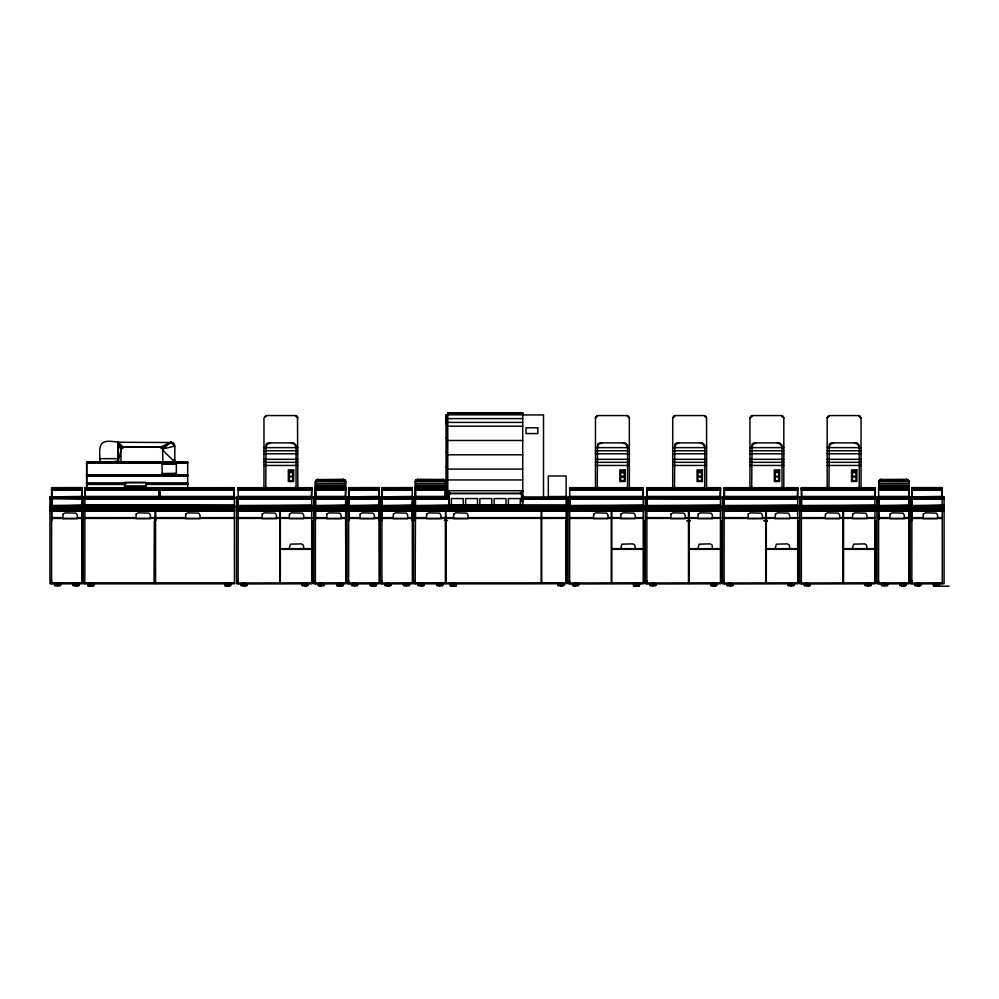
<?xml version="1.0" encoding="UTF-8"?>
<svg xmlns="http://www.w3.org/2000/svg" width="999" height="999" viewBox="0 0 999 999"><rect width="100%" height="100%" fill="white"/><g stroke="black" fill="none" stroke-linecap="round" stroke-linejoin="round"><path stroke-width="1.5" d="M51.573 580.644L51.573 583.728L51.623 487.687L81.918 487.699L81.918 496.89M82.018 520.504L82.03 502.072M238.124 580.644L238.124 583.728L238.174 487.687L311.713 487.687L311.713 548.663L280.332 548.663L280.332 511.101M315.359 580.644L315.359 583.728L315.409 487.687L345.704 487.699M315.472 497.027L315.472 481.805L316.658 479.757L343.356 479.433L345.554 480.906L345.829 583.716L313.736 583.728L313.736 496.94L345.816 496.928L313.736 497.077M315.409 487.924L315.709 496.89M343.281 479.433L344.505 479.757C346.553 484.465 345.754 479.07 343.281 479.433L345.741 481.893L315.472 481.805L315.472 497.165L345.816 496.965L342.407 497.102M345.804 520.504L345.816 502.072M348.626 580.644L348.626 583.728L348.676 487.687L378.971 487.699L379.096 583.716L347.003 583.728L347.003 496.94L379.083 496.928L347.003 497.077M379.071 520.504L379.083 502.072M381.905 580.644L381.893 583.728L381.943 487.687L412.25 487.699L412.362 583.716L380.269 583.728L380.269 496.94L412.362 496.928L380.269 497.077M412.337 520.504L412.362 502.072M415.172 580.644L415.172 583.728L415.596 480.619L417.657 479.433L444.08 479.62L445.542 481.805L445.542 497.215M445.629 518.431L445.629 583.716L413.536 583.728L413.536 496.94L415.197 497.202L415.596 480.619L417.657 479.433L415.284 481.805L445.542 481.805L444.855 480.132L443.169 479.433L445.542 481.893L444.318 479.757L443.094 479.433M569.642 580.644L569.63 583.728L569.68 487.687L643.219 487.687L643.219 548.663L611.838 548.663L611.838 511.101L643.219 511.101L569.63 510.789L569.68 509.665L643.219 509.665M646.865 580.644L646.865 583.728L646.915 487.687L720.454 487.687L720.454 548.663L689.073 548.663L689.073 511.101L720.454 511.101L646.865 510.789L646.915 509.665L720.454 509.665M724.1 580.644L724.1 583.728L724.15 487.687L797.689 487.687L797.689 583.716L766.308 583.716L766.308 549.325L797.689 549.325M801.335 580.644L801.335 583.728L801.385 487.687L874.924 487.699L874.924 583.716L843.543 583.716L843.543 549.325L874.924 549.325M878.571 580.644L878.571 583.728L878.62 487.687L908.915 487.699M908.903 583.366L908.765 480.906L906.568 479.433L880.144 479.62L878.683 481.805L878.908 487.987M909.015 520.504L909.028 502.072M911.837 580.644L911.837 583.728L911.887 487.687L942.182 487.699L942.294 583.728M82.03 505.581L49.95 505.969L51.573 505.969L51.573 498.051L82.03 498.101L49.95 498.051L82.03 498.688M345.816 505.581L313.736 505.969L315.359 505.969L315.359 498.051M379.083 505.581L347.003 505.969L348.626 505.969L348.663 498.164L347.003 497.939M412.362 505.581L380.269 505.969L381.893 505.969L381.93 498.164L380.269 497.939L381.381 500.674M449.275 505.581L413.536 505.969L415.172 505.969L415.197 498.164L413.536 497.939M909.028 505.581L876.947 505.969L878.571 505.969L878.596 498.164L876.947 497.939M944.08 505.531L910.214 505.969L911.837 505.969L911.875 498.164L910.214 497.939M311.713 505.581L236.501 505.969L238.124 505.969L238.174 498.164L236.501 498.051M347.003 498.201L379.083 498.226L347.003 498.364L348.663 498.551L348.626 505.969M381.93 506.493L381.893 497.939L412.362 498.101L380.269 498.364L381.93 498.551L381.893 505.969M643.219 505.581L568.006 505.969L569.63 505.969L569.63 498.051M720.454 505.581L645.242 505.969L646.865 505.969L646.915 498.164L645.242 498.051L720.454 498.101L646.865 497.802L698.813 497.402M797.689 505.581L722.477 505.969L724.1 505.969L724.15 498.164L722.477 497.939M874.924 505.581L799.712 505.969L801.335 505.969L801.385 498.164L799.712 497.939L800.823 500.674M238.174 498.738L236.501 498.851L311.713 498.851L236.501 498.364L311.713 498.101L238.174 498.164L238.124 506.968L236.501 506.805L311.713 506.493M720.454 498.101L646.915 498.164L646.865 506.968L645.242 506.805L720.454 506.818M724.1 505.969L724.1 498.364L797.689 498.226L724.15 498.164L722.477 498.851L797.689 498.851L722.477 498.364L797.689 498.101L724.1 498.051L724.1 506.968L722.477 506.805L797.689 506.493M801.335 505.969L801.335 498.364L874.924 498.226L801.385 498.164L801.335 506.968L799.712 506.805L874.924 506.493M348.976 490.147L348.688 496.89L378.971 496.428M382.242 490.147L381.955 496.89L412.25 496.428M912.187 490.147L911.9 496.89L942.182 496.428M51.611 510.789L51.573 506.356L49.95 506.356L82.03 506.818M315.397 510.789L315.384 506.693M348.663 510.789L348.626 506.356L347.003 506.356L379.083 506.493M944.08 510.414L911.837 510.789L911.837 506.356L910.214 506.356L944.08 506.605M100.05 461.875C99.138 444.567 98.589 438.786 117.782 442.22L118.044 461.688L100.05 461.875L118.044 461.875M238.174 509.665L238.124 510.789L238.174 509.665L311.713 509.665M766.308 511.226L797.689 511.101L724.1 510.789L724.15 509.665L797.689 509.665M874.924 511.026L801.335 510.789L801.385 509.665L874.924 509.665M51.573 510.277L82.03 509.665M315.359 510.277L345.816 509.665M348.626 510.277L379.083 509.665M381.893 510.277L381.893 506.356L380.269 506.356L412.362 506.818M415.172 510.277L415.172 506.356L413.536 506.356L449.275 506.818M878.571 510.277L878.571 506.356L876.947 506.356L909.028 506.493M911.837 510.277L942.294 509.665M621.341 497.402L621.94 497.102L569.63 497.802L643.219 498.101L568.006 498.638L643.219 498.851L568.006 498.851L569.68 498.738M569.68 509.665L569.68 510.789M646.915 509.665L646.915 510.789M724.15 509.665L724.15 510.789M801.385 509.665L801.385 510.789M51.573 505.969L51.611 498.551L49.95 498.638L51.573 498.851M315.359 505.969L315.397 498.551L313.736 498.364L345.816 498.101L313.736 498.051L345.816 498.226M415.172 505.969L415.197 498.551L413.536 498.364L449.275 498.426M878.571 505.969L878.596 498.551L876.947 498.364L909.028 498.226L876.947 498.201M911.837 505.969L911.875 498.551L910.214 498.364L944.08 498.364M238.174 506.493L311.713 506.968L236.501 507.205M569.68 506.493L568.006 506.805L643.219 506.493M724.15 506.493L797.689 506.968L722.477 507.205M801.385 506.493L874.924 506.968L799.712 507.205M238.124 505.969L238.124 498.364L311.713 498.226M569.63 505.969L569.68 498.164L643.219 498.226L569.63 498.364L569.63 506.968L643.219 506.718M646.865 505.969L646.865 498.364L645.242 498.364L720.454 498.851L645.242 498.851L646.915 498.164L720.454 498.226L646.865 498.364M238.174 498.489L311.713 498.551L236.501 498.364M797.689 498.426L724.1 498.851L797.689 498.551M801.385 498.489L874.924 498.688L799.712 498.851L874.924 498.851L799.712 498.364L801.385 498.164L801.335 498.851L874.924 498.426M311.713 506.818L236.501 506.356L311.713 506.068M797.689 506.818L722.477 506.356L797.689 506.068M874.924 506.818L799.712 506.356L874.924 506.068M520.666 493.456L522.714 490.709L521.578 497.002L522.714 501.323L521.578 501.323L521.578 494.817L520.092 493.344L522.714 490.709L447.652 490.709L448.813 497.002L448.926 494.255L450.299 493.344L521.103 493.344L522.714 494.942M265.746 447.639L267.145 444.28L270.504 442.882M315.359 498.851L313.736 498.638L345.816 498.688M348.626 498.851L379.083 498.551M381.893 498.851L412.362 498.551M415.172 498.851L413.536 498.638L449.275 498.688M597.265 447.639L598.651 444.28L602.01 442.882M674.5 447.639L675.886 444.28L679.245 442.882M751.723 447.639L753.121 444.28L756.48 442.882M828.958 447.639L830.356 444.28L833.715 442.882M878.571 498.851L876.947 498.638L909.028 498.688M911.837 498.851L910.214 498.638L944.08 498.638M49.95 507.205L82.03 506.968L49.95 506.605M313.736 507.205L345.816 506.818M380.269 507.205L412.362 506.493M315.472 481.805L317.844 479.433L315.472 481.805L316.658 479.757M908.128 481.068L906.493 479.433L908.253 480.132L908.94 481.893L878.683 481.805L881.056 479.433L878.683 481.805L878.833 488.049M521.578 494.817L522.714 490.709L521.153 493.781M645.242 507.205L720.454 506.968L646.865 506.968L646.915 506.068L720.454 506.068M521.478 494.255L522.714 490.709M380.269 501.985L381.106 499.787M876.947 501.985L877.771 499.787M236.501 501.985L237.337 499.787M568.006 501.985L568.843 499.787M799.712 501.985L800.549 499.787M238.174 497.202L311.713 497.052L308.067 497.065L308.928 497.44M569.68 497.202L643.219 497.052L639.585 497.39M724.15 497.202L797.689 497.052C794.592 496.953 794.055 497.015 794.28 497.664L722.477 496.978L722.477 583.728L765.709 583.716L765.709 511.101L724.15 511.101M801.385 497.202L874.924 497.052L852.921 497.864M415.284 481.805L416.471 479.757M629.345 488.686L629.345 417.932L626.96 415.559L597.852 415.559L595.479 417.932L595.479 488.686M706.58 488.686L706.58 417.932L704.195 415.559L675.087 415.559L672.714 417.932L672.714 488.686M783.815 488.686L783.815 417.932L781.43 415.559L752.322 415.559L749.949 417.932L749.949 488.686M861.038 488.686L861.038 417.932L858.665 415.559L829.557 415.559L827.184 417.932L827.184 488.686M878.683 481.805L879.869 479.757M123.164 447.127L118.107 442.245L121.241 449.013L124.525 446.815L159.278 446.828L162.575 449.013L174.825 446.078L172.452 442.532L118.107 442.245L118.107 462.05L174.825 462.05L174.825 446.078L170.979 442.245L168.119 443.319M317.844 479.433L315.647 480.906L345.554 480.906M417.657 479.433L415.459 480.906L445.367 480.906M881.056 479.433L878.858 480.906L908.765 480.906M174.238 459.003L174.825 462.05L118.107 462.05L121.241 448.988L123.164 447.09M121.241 449.013L122.003 447.889L118.107 442.245L120.966 450.362L120.966 461.613M264.76 417.132L266.346 415.559L295.454 415.559L297.515 416.745L297.827 488.686M294.867 488.311L296.054 486.251L296.054 445.254L293.669 442.882L268.132 442.882L266.071 444.068L265.746 486.251L266.945 488.311M596.665 415.871L595.479 417.932L597.852 415.559M673.9 415.871L672.714 417.932L675.087 415.559M626.373 488.311L627.559 486.251L627.559 445.254L625.187 442.882L599.637 442.882L597.577 444.068L597.265 486.251L598.451 488.311M751.136 415.871L749.949 417.932L752.322 415.559M703.608 488.311L704.794 486.251L704.794 445.254L702.422 442.882L676.872 442.882L674.812 444.068L674.5 486.251L675.686 488.311M828.371 415.871L827.184 417.932L829.557 415.559M780.843 488.311L782.03 486.251L782.03 445.254L779.645 442.882L754.108 442.882L752.047 444.068L751.723 486.251L752.921 488.311M858.066 488.311L859.265 486.251L859.265 445.254L856.88 442.882L831.343 442.882L829.282 444.068L828.958 486.251L830.144 488.311M173.701 443.356L170.979 442.245L162.575 448.988L162.849 461.613M174.525 444.605L170.979 442.245L161.801 447.877L159.278 446.815L124.525 446.815M51.923 488.136L51.923 496.89M85.19 488.136L85.19 496.89M160.052 488.136L160.052 496.89M348.976 488.136L348.976 496.89M647.215 488.136L647.215 496.89M724.45 488.136L724.45 496.89M801.685 488.136L801.685 496.89M912.187 496.89L912.187 488.136M124.525 446.865L160.639 447.09L170.979 442.245M82.03 506.618L51.611 506.493L51.573 497.939L82.03 497.877L51.573 497.852L60.752 497.065L60.04 497.477L82.03 497.802L78.634 497.065L79.346 497.477L51.573 497.802L82.03 496.928L82.043 583.716L49.95 583.728L49.95 496.94L82.03 496.928L49.95 497.077M79.246 497.627L78.634 497.952L78.983 497.402M212.725 497.939L212.125 497.539L212.837 497.065L84.853 497.802M231.581 497.627L230.719 497.39M238.124 497.939L311.713 497.877L238.124 497.802L290.072 497.402M309.016 497.577L308.067 497.952L308.429 497.402M345.816 506.618L315.397 506.493L315.359 497.939L345.816 497.877L315.359 497.852L324.525 497.065L323.813 497.477L345.816 497.802L342.407 497.065L343.132 497.477L315.359 497.802L343.132 497.152L342.407 497.627M343.032 497.627L343.132 497.19M376.298 497.627L357.08 497.477L379.083 497.802L375.686 497.065L376.398 497.864M391.071 497.627L381.893 497.802L412.362 497.877L381.893 497.939L412.362 497.877L381.893 497.852L391.071 497.065L390.359 497.477L412.362 497.802L408.953 497.065L409.665 497.477L381.893 497.802L409.665 497.152L408.953 497.627M621.216 497.19L568.006 496.978L568.006 583.728L611.251 583.716L611.251 511.101L569.68 511.101M640.434 497.627L621.316 497.44M716.807 497.39L720.454 496.928L645.242 496.94L698.551 497.152L699.163 497.952L698.214 497.539L699.163 497.102L645.242 496.978L645.242 583.728L688.486 583.716L688.486 511.101M717.669 497.627L698.551 497.914M797.689 498.101L724.1 497.939L797.689 497.877L724.1 497.802L776.161 497.065L775.449 497.477M794.992 497.577L776.161 497.39M799.712 498.364L874.924 498.101L801.335 497.802L853.283 497.402M872.227 497.577C871.153 498.563 871.852 496.341 872.139 497.44M909.028 497.802L887.025 497.539L887.736 497.065L878.571 497.802L905.618 497.952C906.892 497.09 904.644 496.828 909.028 496.928L909.04 583.716L876.947 583.728L876.947 496.94L909.028 496.928L905.618 497.102L909.028 497.802L876.947 497.802M938.898 497.952C939.397 496.803 940.471 496.803 944.08 497.077L944.08 583.728L910.214 583.728L910.214 496.94L942.294 496.965L938.898 497.102L942.294 497.802L911.837 497.802C915.209 498.189 921.428 495.879 921.003 497.952L939.609 497.864L938.898 497.39M60.04 497.152L60.752 497.952L60.04 497.152L51.573 496.94L81.918 496.74M212.125 497.477L213.074 497.102L83.217 497.077L83.217 583.728L154.97 583.716L154.97 511.101M231.431 497.539L212.225 497.589M289.473 497.152L311.713 496.928L236.501 496.94L236.501 583.728L279.732 583.716L279.732 511.101L238.174 511.101L311.713 511.026L280.332 511.226M289.71 497.864L290.422 497.102L236.501 496.978L251.923 497.102M408.953 497.102L412.362 496.928L381.893 496.94L390.447 497.115L391.071 497.952M620.978 497.152L621.69 497.065L620.978 497.477M640.297 497.539L639.934 497.614M717.532 497.539L698.214 497.477M852.684 497.477L853.633 497.102L799.712 496.978L799.712 583.728L842.944 583.716L842.944 511.101L801.385 511.226M522.714 413.324L447.652 413.324M450.649 493.344L449.038 494.942L449.038 511.026L415.197 511.026M266.346 415.559L263.973 417.932L263.973 488.686M81.631 496.89L81.918 487.924L51.623 488.036M158.853 496.89L159.153 487.924L84.89 488.036M233.716 496.89L234.016 487.924L159.753 488.036M311.413 496.89L311.713 487.924L238.174 488.036M345.704 489.21L345.704 487.924L315.409 488.036M378.683 496.89L378.971 487.924L348.676 488.036M445.217 496.89L445.517 487.924L415.209 488.036M642.919 496.89L643.219 487.924M720.154 496.89L720.454 487.924L646.915 488.036M797.389 496.89L797.689 487.924L724.15 488.036M874.625 496.89L874.924 487.924L801.385 488.036M908.915 489.21L908.915 487.924L878.62 488.036M941.882 496.89L942.182 487.924M231.081 497.614L212.837 497.39M309.016 497.477L308.429 497.939L308.666 497.115M794.754 497.864L794.642 497.115L794.642 497.939M871.64 497.614L871.99 497.152M878.596 510.789L878.596 509.665L909.028 509.665M231.318 497.939L231.343 497.115L234.365 496.928L84.853 496.978L213.074 497.102M289.473 497.477L308.304 497.102M308.429 497.939L308.928 497.152M375.686 497.102L379.083 496.928L348.626 496.94L357.442 497.115L348.626 497.802L379.083 497.877L348.626 497.939L348.663 506.493M357.442 497.077L348.626 497.802L379.083 497.877L348.626 497.939L379.083 498.101L347.003 498.051M639.934 497.939L639.934 497.402M871.64 497.939L872.139 497.152M84.853 506.968L83.217 506.805L234.365 506.493M568.006 498.364L643.219 498.101M645.242 498.364L646.915 498.164L645.242 498.201M722.477 498.364L724.15 498.164L722.477 498.201M379.083 506.718L347.003 506.605M909.028 506.718L876.947 506.605M944.08 506.805L910.214 506.605M234.365 498.551L83.217 498.851L234.365 498.851M51.611 498.688L49.95 498.851L82.03 498.851M315.397 498.688L313.736 498.851L345.816 498.851M415.197 498.688L413.536 498.851L449.275 498.851M878.596 498.688L876.947 498.851L909.028 498.851M911.875 498.688L910.214 498.851L944.08 498.851M238.174 496.99L236.501 497.077L289.71 497.19M724.15 496.99L722.477 497.077L775.686 497.19M852.921 497.19L799.712 497.077L874.924 496.965L871.515 497.102M348.663 498.551L347.003 498.851L379.083 498.851M381.93 498.551L380.269 498.851L412.362 498.851M82.03 496.928L51.573 496.94L82.03 496.965L51.573 496.978L57.667 497.102M230.956 497.102L234.365 496.928L83.217 496.94M643.219 497.052L568.006 497.077L643.219 496.965L621.69 497.39M720.454 497.052L645.242 497.077L720.454 497.052L717.17 497.402M724.15 496.74L797.689 496.965L794.405 497.402M853.633 497.102L852.784 497.914L871.515 497.952L853.396 497.952M887.736 497.39L878.571 496.94L909.028 496.965L878.571 496.94L909.028 497.052L878.571 496.978L887.387 497.402M921.003 497.39L911.837 496.94L942.294 496.965L911.837 496.94L942.294 497.052L911.837 496.978L920.653 497.402M905.618 497.952L906.33 497.152L905.618 497.39M60.39 497.939L51.573 497.802L82.03 497.877L51.573 497.939M357.804 497.627L348.626 497.802L375.686 497.627M920.391 497.627L911.837 497.802L920.391 497.115L921.003 497.952L911.837 497.802L944.08 498.051M49.95 498.201L82.03 498.101M83.217 498.201L234.365 498.101L84.853 497.939M236.501 498.201L238.174 498.164M313.736 498.201L315.397 498.164M380.269 498.201L412.362 498.101M413.536 498.201L449.275 497.977M568.006 498.201L569.68 498.164M799.712 498.201L801.385 498.164L799.712 498.051M910.214 498.201L942.294 498.101L911.837 497.939L911.875 506.493M60.127 497.627L51.573 497.802L60.39 497.652M324.525 497.627L315.359 497.802L345.816 497.877M357.18 497.627L348.626 497.802L357.442 497.652M390.447 497.627L381.893 497.802L390.709 497.652M887.124 497.627L878.571 497.802L887.124 497.115L887.736 497.952L878.571 497.802L909.028 497.877L878.571 497.802L887.736 497.664M324.176 497.652L315.359 497.802L323.913 497.627M413.536 510.414L449.038 510.639L415.172 510.789L415.197 509.665L566.146 509.665M646.915 498.613L645.242 498.638L646.915 498.738M724.15 498.613L722.477 498.638L724.15 498.738M324.525 497.102L345.816 496.928L315.397 497.202M357.804 497.102L379.083 496.928L348.626 496.978L357.18 497.115L357.804 497.952M391.071 497.102L412.362 496.928L381.893 496.978L387.987 497.102M347.003 507.205L379.083 506.968L347.003 506.805M49.95 510.414L82.03 510.764L49.95 510.277M348.626 510.726L379.083 510.277L347.003 510.277M449.038 510.277L415.172 510.551L449.038 510.477M876.947 507.205L909.028 506.968L876.947 506.805M910.214 507.205L942.294 506.968L910.214 506.805M908.878 511.101L878.571 510.551L909.028 510.277L876.947 510.277M942.294 510.277L910.214 510.414M413.536 507.205L449.038 506.968L413.536 506.805M569.63 507.205L643.219 506.968L568.006 506.805M568.006 510.414L643.219 510.277L568.006 510.277M797.689 510.764L722.477 510.277M911.887 487.724L942.182 487.687M449.275 498.226L415.197 498.301L449.038 498.426M909.028 498.101L878.571 497.939L909.028 498.101L878.571 497.939L878.596 506.493M942.294 497.877L911.837 497.939L942.294 497.977L911.837 497.802L921.003 497.627M944.08 498.201L911.875 498.301L942.294 498.426M51.573 507.205L82.03 507.142M83.217 507.205L234.365 506.968L83.217 506.805M315.359 507.205L345.816 507.142M348.626 507.205L379.083 507.142M381.893 507.205L412.362 507.142M449.275 507.355L415.172 507.205L449.275 507.142M878.571 507.205L909.028 507.142M911.837 507.205L944.08 507.205M51.573 510.551L82.03 510.477M345.816 510.477L313.736 510.414M348.626 510.551L379.083 510.477M311.713 510.477L236.501 510.776M315.359 510.726L345.816 510.277L313.736 510.277M412.362 510.477L380.269 510.414M380.269 510.277L412.362 510.764L381.893 510.789L381.93 509.665L412.362 509.665M569.68 510.639L643.219 510.477M720.454 510.477L646.865 510.551L720.454 510.764M724.1 510.551L797.689 510.477M874.924 510.477L799.712 510.414M909.028 510.764L876.947 510.789M911.837 510.789L942.144 511.226M878.571 510.551L909.028 510.477M942.294 510.477L911.837 510.551L942.294 510.639M447.652 413.062L522.714 413.049M447.652 414.81L522.714 414.81M522.714 414.935L543.506 414.935L543.506 496.59M446.066 415.097L447.365 415.097L446.066 414.935L446.066 497.377M446.066 415.472L447.365 415.472M446.066 416.021L447.365 416.021M446.066 416.67L447.365 416.67M446.066 417.382L447.365 417.382M446.066 418.156L447.365 418.156M447.652 418.606L522.714 418.606M446.066 419.955L447.365 419.955M446.066 421.84L447.365 421.84M447.652 422.402L522.714 422.402M446.066 423.801L447.365 423.801M447.652 426.198L522.714 426.198M446.066 437.912L447.365 437.912M447.652 440.484L522.714 440.484M263.973 447.639L297.827 447.639M595.479 447.639L629.345 447.639M672.714 447.639L706.58 447.639M749.949 447.639L783.815 447.639M827.184 447.639L861.038 447.639M263.973 450.774L297.827 450.774M595.479 450.774L629.345 450.774M672.714 450.774L706.58 450.774M749.949 450.774L783.815 450.774M827.184 450.774L861.038 450.774M446.066 452.297L447.365 452.297M263.973 453.783L297.827 453.783M595.479 453.783L629.345 453.783M672.714 453.783L706.58 453.783M749.949 453.783L783.815 453.783M827.184 453.783L861.038 453.783M447.652 454.795L522.714 454.795M100.162 458.666L118.007 458.666M263.973 459.315L297.827 459.315M595.479 459.315L629.345 459.315M672.714 459.315L706.58 459.315M749.949 459.315L783.815 459.315M827.184 459.315L861.038 459.315M263.973 462.325L297.827 462.325M595.479 462.325L629.345 462.325M672.714 462.325L706.58 462.325M749.949 462.325L783.815 462.325M827.184 462.325L861.038 462.325M86.601 462.337L187.7 462.337M86.601 462.537L187.75 462.599M86.601 462.837L187.7 462.837M162.075 463.923L176.336 463.923M263.973 465.459L297.827 465.459M595.479 465.459L629.345 465.459M672.714 465.459L706.58 465.459M749.949 465.459L783.815 465.459M827.184 465.459L861.038 465.459M446.066 466.908L447.365 466.908M447.652 469.093L522.714 469.093M162.075 473.526L176.336 473.526L162.075 473.751M86.601 474.887L187.7 474.887M86.601 475.274L187.7 475.274M86.601 475.661L187.7 475.661M86.601 475.999L187.7 475.999M316.933 479.62L344.268 479.62M416.745 479.62L444.08 479.62M880.144 479.62L907.479 479.62M447.652 479.945L522.714 479.945M316.159 480.132L345.042 480.132M415.971 480.132L444.855 480.132M879.37 480.132L908.253 480.132M446.066 481.693L447.365 481.693M145.941 488.324L145.941 482.48L124.588 482.48L124.588 488.324M124.588 482.592L145.941 482.554M86.601 483.204L125.487 483.204M145.704 483.204L187.7 483.204M86.601 483.479L125.487 483.479M145.704 483.479L187.7 483.479M315.472 483.766L345.741 483.766M415.284 483.766L445.542 483.766M446.066 483.941L447.365 483.941M878.683 483.766L908.94 483.766M86.601 484.065L125.487 484.065M145.704 484.065L187.7 484.065M86.601 484.428L125.487 484.428M145.704 484.428L187.7 484.428M315.472 485.464L345.741 485.464M415.284 485.464L445.542 485.464M878.683 485.464L908.94 485.464M124.588 485.939L145.941 485.939M446.066 486.188L447.365 486.188M315.472 486.763L345.741 486.763M415.284 486.763L445.542 486.763M878.683 486.763L908.94 486.763M124.588 487.35L145.941 487.35M315.472 487.5L345.741 487.5M415.284 487.5L445.542 487.5M878.683 487.5L908.94 487.5M415.209 487.687L445.517 487.699L445.517 496.89M84.89 487.787L159.153 487.724M159.753 487.787L234.016 487.724M238.174 487.787L311.713 487.724M315.409 487.724L345.766 487.824M415.209 487.787L445.579 487.824M569.68 487.724L643.219 487.787M646.915 487.787L720.454 487.724M724.15 487.724L797.689 487.787M801.385 487.724L874.924 487.787M878.62 487.787L908.978 487.824M911.887 487.687L942.182 487.724M412.25 488.036L382.242 488.136M642.919 488.136L569.979 488.136M941.882 488.136L912.187 487.987M51.623 488.424L81.918 488.424M84.89 488.424L159.153 488.424M159.753 488.424L234.016 488.424M238.174 488.424L311.713 488.424M315.409 488.424L345.704 488.424M348.676 488.424L378.971 488.424M381.943 488.424L412.25 488.424M415.209 488.424L445.517 488.424M446.066 488.449L447.365 488.449M569.68 488.424L643.219 488.424M646.915 488.424L720.454 488.424M724.15 488.424L797.689 488.424M801.385 488.424L874.924 488.424M878.62 488.424L908.915 488.424M911.887 488.424L942.182 488.424M51.623 489.06L81.631 489.21M84.89 489.048L159.153 489.06M159.753 489.06L234.016 489.06M238.174 488.986L311.713 489.048M315.409 489.048L345.704 489.048M348.676 489.06L378.683 489.21M381.943 488.986L411.95 489.21M415.209 489.06L445.517 489.048M569.68 489.06L643.219 489.06M646.915 489.06L720.454 489.048M724.15 488.986L797.689 489.06M801.385 489.06L874.924 489.06M878.62 488.986L908.915 489.048M911.887 489.06L941.882 489.21M81.918 489.597L51.623 489.61L51.636 490.259L81.918 490.259M84.89 489.597L159.153 489.597M159.753 489.61L234.016 489.597M238.174 489.61L311.713 489.597M315.409 489.597L345.704 489.597M378.971 489.597L348.676 489.597L348.688 490.259L378.971 490.259M412.25 489.597L381.943 489.61L381.955 490.259L412.25 490.259M415.209 489.61L445.517 489.597M569.68 489.61L643.219 489.597M646.915 489.61L720.454 489.597M724.15 489.597L797.689 489.597M801.385 489.597L874.924 489.597M878.62 489.61L908.915 489.61M942.182 489.597L911.887 489.61L911.9 490.259L942.182 490.259M81.918 496.428L51.636 496.89L51.923 490.147M345.704 490.147L345.404 496.89M908.915 490.147L908.615 496.89M84.89 490.259L159.153 490.259M159.753 490.259L234.016 490.259M238.174 490.259L311.713 490.259M315.409 490.259L345.704 490.259M415.209 490.259L445.517 490.259M569.68 490.259L643.219 490.259M646.915 490.259L720.454 490.259M724.15 490.259L797.689 490.259M801.385 490.259L874.924 490.259M878.62 490.259L908.915 490.259M84.89 496.428L159.153 496.428M159.753 496.428L234.016 496.428M238.174 496.428L311.713 496.428M315.409 496.428L345.704 496.428M415.209 496.428L445.517 496.428M569.68 496.428L643.219 496.428M646.915 496.428L720.454 496.428M724.15 496.428L797.689 496.428M801.385 496.428L874.924 496.428M878.62 496.428L908.915 496.428M548.314 496.54L566.146 496.54M84.89 496.74L159.153 496.74M159.753 496.74L234.016 496.74M238.174 496.74L311.713 496.74M315.409 496.74L345.704 496.74M348.676 496.74L378.971 496.74M381.943 496.74L412.25 496.74M415.209 496.74L445.517 496.74M569.68 496.74L643.219 496.74M646.915 496.74L720.454 496.74M801.385 496.74L874.924 496.965M878.62 496.74L908.915 496.74M911.887 496.74L942.182 496.74M413.536 496.94L449.275 496.928M522.477 496.928L566.146 497.052M797.689 496.89L722.477 496.94L797.689 497.052M874.924 496.89L799.712 496.94L801.385 496.99M910.214 496.978L944.08 496.978M876.947 497.077L909.028 496.965M49.95 497.802L82.03 497.802M83.217 497.852L234.365 497.877L83.217 498.051L84.853 498.164M236.501 497.802L311.713 497.802L309.016 497.19M313.736 497.802L345.816 497.802M347.003 497.852L379.083 497.802M380.269 497.802L412.362 497.802M413.536 497.852L449.038 497.877L415.172 497.939L415.197 506.493L449.275 506.493M522.477 497.877L566.146 497.877L522.477 498.101M568.006 497.852L643.219 497.877M645.242 497.802L720.454 497.977M722.477 497.852L797.689 497.977M799.712 497.852L874.924 498.101M910.214 497.852L944.08 497.802M236.501 497.939L311.713 497.977M522.477 498.226L566.146 498.226M801.335 497.939L874.924 497.877M234.365 498.226L83.217 498.364L84.853 498.688M522.477 498.426L566.146 498.426M522.477 498.551L566.146 498.688M522.477 498.851L566.146 498.851M450.462 509.665L450.462 504.895L464.135 504.895L464.135 509.665M464.722 509.665L464.722 504.895L478.396 504.895L478.396 509.665M478.983 509.665L478.983 504.895L492.644 504.895L492.644 509.665M493.244 509.665L493.244 504.895L506.905 504.895L506.905 509.665M507.504 509.665L507.504 504.895L521.166 504.895L521.166 509.665M82.03 505.069L49.95 505.531M234.365 505.069L83.217 505.069L234.365 505.581M311.713 505.069L236.501 505.531M345.816 505.069L313.736 505.531M379.083 505.069L347.003 505.531M412.362 505.069L380.269 505.531M449.275 505.069L413.536 505.531M450.462 505.007L464.135 505.007M464.722 505.007L478.396 505.007M478.983 505.007L492.644 505.007M493.244 505.007L506.905 505.007M507.504 505.007L521.166 505.007M522.477 505.069L566.146 505.069M643.219 505.069L568.006 505.531M720.454 505.069L645.242 505.531M797.689 505.069L722.477 505.531M874.924 505.069L799.712 505.531M909.028 505.069L876.947 505.531M944.08 505.069L910.214 505.531M450.462 505.394L464.135 505.394M464.722 505.394L478.396 505.394M478.983 505.394L492.644 505.394M493.244 505.394L506.905 505.394M507.504 505.394L521.166 505.394M522.477 505.581L566.146 505.581M84.853 505.969L83.217 505.531M450.462 506.006L464.135 506.006M464.722 506.006L478.396 506.006M478.983 506.006L492.644 506.006M493.244 506.006L506.905 506.006M507.504 506.006L521.166 506.006M942.294 505.969L944.08 505.969M51.611 506.068L82.03 506.068M84.853 506.068L234.365 506.068M315.397 506.068L345.816 506.068M348.663 506.068L379.083 506.068M381.93 506.068L412.362 506.068M415.197 506.068L449.275 506.068M522.477 506.068L566.146 506.068M643.219 506.068L568.006 506.605M878.596 506.068L909.028 506.068M911.875 506.068L942.294 506.068M84.853 506.356L83.217 506.356L234.365 506.818M942.294 506.356L944.08 506.356M566.146 506.618L522.477 506.618L566.146 506.818M720.454 506.618L645.242 506.605M450.462 506.705L464.135 506.705M464.722 506.705L478.396 506.705M478.983 506.705L492.644 506.705M493.244 506.705L506.905 506.705M507.504 506.705L521.166 506.705M49.95 506.968L82.03 506.968M83.217 506.968L234.365 506.968M236.501 506.968L311.713 506.968M313.736 506.968L345.816 506.968M347.003 506.968L379.083 506.968M380.269 506.968L412.362 506.968M413.536 506.968L449.275 506.968M522.477 506.968L566.146 506.968M568.006 506.968L643.219 506.968M645.242 506.968L720.454 506.968M722.477 506.968L797.689 506.968M799.712 506.968L874.924 506.968M876.947 506.968L909.028 506.968M910.214 506.968L944.08 506.968M522.477 507.142L566.146 507.142M568.006 507.205L643.219 507.142M84.853 507.355L234.365 507.355L84.853 507.205M522.477 507.355L566.146 507.355M646.865 507.205L720.454 507.355L646.915 507.355M724.1 507.205L797.689 507.355L724.15 507.355M801.335 507.205L874.924 507.355L801.385 507.355M49.95 507.492L51.573 507.492M83.217 507.492L84.853 507.492M236.501 507.492L238.124 507.492M313.736 507.492L315.359 507.492M347.003 507.492L348.626 507.492M380.269 507.492L381.893 507.492M413.536 507.492L415.172 507.492M568.006 507.492L569.63 507.492M645.242 507.492L646.865 507.492M722.477 507.492L724.1 507.492M799.712 507.492L801.335 507.492M876.947 507.492L878.571 507.492M910.214 507.492L911.837 507.492M942.294 507.492L944.08 507.492M49.95 507.804L82.03 507.692M83.217 507.804L234.365 507.692M236.501 507.804L311.713 507.692M313.736 507.804L345.816 507.692M347.003 507.804L379.083 507.692M380.269 507.804L412.362 507.692M413.536 507.804L449.275 507.692M450.462 507.867L464.135 507.867M464.722 507.867L478.396 507.867M478.983 507.867L492.644 507.867M493.244 507.867L506.905 507.867M507.504 507.867L521.166 507.867M522.477 507.692L566.146 507.692M568.006 507.804L643.219 507.692M645.242 507.804L720.454 507.692M722.477 507.804L797.689 507.692M799.712 507.804L874.924 507.692M876.947 507.804L909.028 507.692M910.214 507.804L944.08 507.804M51.611 508.079L82.03 508.079M84.853 508.079L234.365 508.079M238.174 508.079L311.713 508.079M315.397 508.079L345.816 508.079M348.663 508.079L379.083 508.079M381.93 508.079L412.362 508.079M415.197 508.079L449.275 508.079M522.477 508.079L566.146 508.079M569.68 508.079L643.219 508.079M646.915 508.079L720.454 508.079M724.15 508.079L797.689 508.079M801.385 508.079L874.924 508.079M878.596 508.079L909.028 508.079M911.875 508.079L942.294 508.079M49.95 508.329L82.03 508.479M83.217 508.329L234.365 508.479M236.501 508.329L311.713 508.479M313.736 508.329L345.816 508.479M347.003 508.329L379.083 508.479M380.269 508.329L412.362 508.479M413.536 508.329L449.275 508.479M450.462 508.491L464.135 508.491M464.722 508.491L478.396 508.491M478.983 508.491L492.644 508.491M493.244 508.491L506.905 508.491M507.504 508.491L521.166 508.491M522.477 508.479L566.146 508.479M568.006 508.329L643.219 508.479M645.242 508.329L720.454 508.479M722.477 508.329L797.689 508.479M799.712 508.329L874.924 508.479M876.947 508.329L909.028 508.479M910.214 508.329L944.08 508.329M49.95 508.878L51.573 508.878M83.217 508.878L84.853 508.878M236.501 508.878L238.124 508.878M313.736 508.878L315.359 508.878M347.003 508.878L348.626 508.878M380.269 508.878L381.893 508.878M413.536 508.878L415.172 508.878M568.006 508.878L569.63 508.878M645.242 508.878L646.865 508.878M722.477 508.878L724.1 508.878M799.712 508.878L801.335 508.878M876.947 508.878L878.571 508.878M910.214 508.878L911.837 508.878M942.294 508.878L944.08 508.878M51.611 509.065L82.03 509.065M84.853 509.065L234.365 509.065M238.174 509.065L311.713 509.065M315.397 509.065L345.816 509.065M348.663 509.065L379.083 509.065M381.93 509.065L412.362 509.065M415.197 509.065L449.275 509.065M450.462 509.065L464.135 509.065M464.722 509.065L478.396 509.065M478.983 509.065L492.644 509.065M493.244 509.065L506.905 509.065M507.504 509.065L521.166 509.065M566.146 509.065L522.477 509.065L522.714 509.665M569.68 509.065L643.219 509.065M646.915 509.065L720.454 509.065M724.15 509.065L797.689 509.065M801.385 509.065L874.924 509.065M878.596 509.065L909.028 509.065M911.875 509.065L942.294 509.065M49.95 509.453L51.573 509.453M83.217 509.453L84.853 509.453M236.501 509.453L238.124 509.453M313.736 509.453L315.359 509.453M347.003 509.453L348.626 509.453M380.269 509.453L381.893 509.453M413.536 509.453L415.172 509.453M450.462 509.39L464.135 509.478M464.722 509.39L478.396 509.478M478.983 509.478L492.644 509.39M493.244 509.478L506.905 509.39M507.504 509.478L521.166 509.39M568.006 509.453L569.63 509.453M645.242 509.453L646.865 509.453M722.477 509.453L724.1 509.453M799.712 509.453L801.335 509.453M876.947 509.453L878.571 509.453M910.214 509.453L911.837 509.453M942.294 509.453L944.08 509.453M84.853 509.665L234.365 509.665M449.275 509.902L522.477 509.902M83.217 510.277L234.365 510.639L83.217 510.551M236.501 510.277L311.713 510.639M413.536 510.277L449.275 510.277L449.038 509.665M522.477 510.277L566.146 510.277M645.242 510.277L720.454 510.277L645.242 510.726M799.712 510.277L874.924 510.277L799.712 510.776M910.214 510.277L944.08 510.277M236.501 510.551L238.124 510.414M347.003 510.551L348.626 510.414M446.066 510.414L566.146 510.477M645.242 510.551L646.865 510.414M722.477 510.551L724.1 510.414M876.947 510.551L878.571 510.414M49.95 510.789L82.03 510.789L51.573 510.726M83.217 510.789L234.365 510.789L84.853 511.026M313.736 510.776L345.816 510.789M347.003 510.789L379.083 510.789M380.269 510.776L412.362 510.789M413.536 510.726L449.275 510.789L449.275 494.942L450.649 493.581L521.103 493.581L522.477 494.942L522.477 510.789L566.146 510.789M568.006 510.789L643.219 510.639M722.477 510.776L797.689 510.639M910.214 510.789L944.08 510.789M51.611 511.026L82.03 511.026M315.397 511.026L345.816 511.026L315.534 511.101L315.534 520.591M348.663 511.026L379.083 511.026M381.93 511.026L412.362 511.026M522.714 511.026L566.146 511.026M878.596 511.026L909.028 511.026M911.875 511.026L942.294 511.026M51.761 511.226L81.893 511.101L81.906 583.366M85.027 511.101L154.97 511.226M155.719 511.226L234.478 511.101M378.946 511.101L348.813 511.101L348.813 520.591M382.08 511.226L412.212 511.101L412.212 520.604M445.479 511.226L415.347 511.101L415.347 520.591M566.146 511.226L541.733 511.101L541.733 583.691L566.146 583.691L566.146 475.986L548.314 475.986L548.314 497.09M646.915 511.101L688.486 511.226M874.924 511.226L843.543 511.101L843.543 548.663L874.924 548.663M51.761 517.632L62.812 517.632M77.335 517.632L81.893 517.632M85.027 517.632L135.889 517.632M150.424 517.632L154.97 517.632M155.719 517.632L185.502 517.632M200.037 517.632L234.478 517.632M238.174 517.632L261.95 517.632M276.486 517.632L279.732 517.632M280.332 517.632L289.173 517.632M303.708 517.632L311.713 517.632M315.534 517.632L326.586 517.632M341.121 517.632L345.666 517.632M348.813 517.632L359.852 517.632M374.388 517.632L378.946 517.632M382.08 517.632L393.131 517.632M407.667 517.632L412.212 517.632M415.347 517.632L426.398 517.632M440.934 517.632L445.479 517.632M445.766 517.632L453.484 517.632M468.019 517.632L541.146 517.632M541.733 517.632L566.146 517.632M569.68 517.632L593.456 517.632M607.991 517.632L611.251 517.632M611.838 517.632L620.679 517.632M635.214 517.632L643.219 517.632M646.915 517.632L670.691 517.632M685.227 517.632L688.486 517.632M689.073 517.632L697.914 517.632M712.449 517.632L720.454 517.632M724.15 517.632L747.926 517.632M762.462 517.632L765.709 517.632M766.308 517.632L775.149 517.632M789.685 517.632L797.689 517.632M801.385 517.632L825.162 517.632M839.697 517.632L842.944 517.632M843.543 517.632L852.384 517.632M866.92 517.632L874.924 517.632M878.745 517.632L889.797 517.632M904.332 517.632L908.878 517.632M912.025 517.632L923.064 517.632M937.599 517.632L942.144 517.632M51.761 517.981L62.812 517.981M77.335 517.981L81.893 517.981M85.027 517.981L135.889 517.981M150.424 517.981L154.97 517.981M155.719 517.981L185.502 517.981M200.037 517.981L234.478 517.981M238.174 517.981L261.95 517.981M276.486 517.981L279.732 517.981M280.332 517.981L289.173 517.981M303.708 517.981L311.713 517.981M315.534 517.981L326.586 517.981M341.121 517.981L345.666 517.981M348.813 517.981L359.852 517.981M374.388 517.981L378.946 517.981M382.08 517.981L393.131 517.981M407.667 517.981L412.212 517.981M415.347 517.981L426.398 517.981M440.934 517.981L445.479 517.981M445.766 517.981L453.484 517.981M468.019 517.981L541.146 517.981M541.733 517.981L566.146 517.981M569.68 517.981L593.456 517.981M607.991 517.981L611.251 517.981M611.838 517.981L620.679 517.981M635.214 517.981L643.219 517.981M646.915 517.981L670.691 517.981M685.227 517.981L688.486 517.981M689.073 517.981L697.914 517.981M712.449 517.981L720.454 517.981M724.15 517.981L747.926 517.981M762.462 517.981L765.709 517.981M766.308 517.981L775.149 517.981M789.685 517.981L797.689 517.981M801.385 517.981L825.162 517.981M839.697 517.981L842.944 517.981M843.543 517.981L852.384 517.981M866.92 517.981L874.924 517.981M878.745 517.981L889.797 517.981M904.332 517.981L908.878 517.981M912.025 517.981L923.064 517.981M937.599 517.981L942.144 517.981M51.761 518.244L62.812 518.244M77.335 518.244L81.893 518.244M85.027 518.244L135.889 518.244M150.424 518.244L154.97 518.244M155.719 518.244L185.502 518.244M200.037 518.244L234.478 518.244M238.174 518.244L261.95 518.244M276.486 518.244L279.732 518.244M280.332 518.244L289.173 518.244M303.708 518.244L311.713 518.244M315.534 518.244L326.586 518.244M341.121 518.244L345.666 518.244M348.813 518.244L359.852 518.244M374.388 518.244L378.946 518.244M382.08 518.244L393.131 518.244M407.667 518.244L412.212 518.244M415.347 518.244L426.398 518.244M440.934 518.244L445.479 518.244M445.766 518.244L453.484 518.244M468.019 518.244L541.146 518.244M541.733 518.244L566.146 518.244M569.68 518.244L593.456 518.244M607.991 518.244L611.251 518.244M611.838 518.244L620.679 518.244M635.214 518.244L643.219 518.244M646.915 518.244L670.691 518.244M685.227 518.244L688.486 518.244M689.073 518.244L697.914 518.244M712.449 518.244L720.454 518.244M724.15 518.244L747.926 518.244M762.462 518.244L765.709 518.244M766.308 518.244L775.149 518.244M789.685 518.244L797.689 518.244M801.385 518.244L825.162 518.244M839.697 518.244L842.944 518.244M843.543 518.244L852.384 518.244M866.92 518.244L874.924 518.244M878.745 518.244L889.797 518.244M904.332 518.244L908.878 518.244M912.025 518.244L923.064 518.244M937.599 518.244L942.144 518.244M51.598 518.431L82.043 518.431M84.878 518.431L154.97 518.344M234.478 518.344L155.569 518.431L155.569 583.716L234.478 583.716L234.365 496.266M238.149 518.431L279.732 518.344M280.332 518.344L311.713 518.344M315.384 518.431L345.829 518.431M348.651 518.431L379.096 518.431M381.918 518.431L412.362 518.431M415.197 518.431L541.146 518.344M541.733 518.406L566.146 518.344M569.655 518.431L611.251 518.344M611.838 518.344L643.219 518.344M646.89 518.431L688.486 518.344M689.073 518.344L720.454 518.344M724.125 518.431L765.709 518.344M766.308 518.344L797.689 518.344M801.36 518.431L842.944 518.344M843.543 518.344L874.924 518.344M878.596 518.431L909.04 518.431M911.862 518.431L942.307 518.431M444.43 520.404L447.502 520.504M763.985 520.504L767.045 520.404M345.691 520.691L345.854 583.366L315.359 583.366M566.146 520.691L565.983 583.366M687.062 520.704L690.147 520.704M764.297 520.704L767.382 520.704M687.062 520.879L690.147 520.879M764.297 520.879L767.382 520.879M797.689 548.663L766.308 548.663L766.308 511.101M51.736 583.204L81.906 583.204M85.015 583.216L154.345 583.216M154.67 583.216L234.315 583.216M312.362 583.216L238.286 583.379M345.691 583.204L315.522 583.366M378.958 583.204L348.788 583.366M412.225 583.204L382.055 583.366M415.334 583.204L445.492 583.204M565.983 583.204L525.124 583.366M643.88 583.216L569.792 583.379M721.103 583.216L647.027 583.379M798.338 583.216L724.263 583.379M875.574 583.216L801.498 583.379M908.903 583.204L878.733 583.366M942.169 583.204L912 583.366M51.573 583.366L82.068 583.366M84.853 583.379L234.478 583.379M238.124 583.379L312.362 583.379L312.362 520.691L312.2 583.379M348.626 583.366L379.121 583.366M381.893 583.366L412.387 583.366M415.172 583.366L445.654 583.366M569.63 583.379L643.88 583.379L643.88 520.691L643.718 583.379M646.865 583.379L721.103 583.379L721.103 520.691L720.941 583.379M724.1 583.379L798.338 583.379L798.338 520.691L798.176 583.379M801.335 583.379L875.574 583.379L875.574 520.691L875.411 583.379M878.571 583.366L909.065 583.366M911.837 583.366L942.332 583.366M938.86 586.201L949.05 586.201M415.172 496.94L449.038 496.965L415.172 496.978L421.328 497.102M660.664 497.102L646.915 497.202M910.214 498.051L942.294 498.226M911.875 498.164L942.294 498.101M348.626 498.051L379.083 498.101M449.038 498.226L413.536 498.051M412.362 498.226L380.269 498.051M643.219 498.551L569.63 498.364M84.853 498.301L234.365 498.426M569.63 510.551L643.219 510.764M911.837 497.077L917.931 497.102M878.571 497.077L884.664 497.102M569.63 496.94L621.94 497.102M323.813 497.19L315.359 496.94L321.453 497.102M348.626 497.077L354.72 497.102M415.172 497.802L449.038 498.101M315.359 497.939L345.816 498.101M799.712 506.805L801.385 506.818M722.477 506.805L724.15 506.818M645.242 506.805L646.915 506.818M380.269 506.805L381.93 506.818M313.736 506.805L315.397 506.818M415.172 507.205L449.038 507.355M236.501 506.805L238.174 506.818M49.95 506.805L51.611 506.818M799.712 506.605L801.385 506.618M722.477 506.605L724.15 506.618M413.536 506.605L415.197 506.618M380.269 506.605L381.93 506.618M313.736 506.605L315.397 506.618M236.501 506.605L238.174 506.618M83.217 506.605L84.853 506.618M381.893 496.94L390.709 497.115M315.359 496.94L324.176 497.115M794.043 497.39L794.992 497.477M775.811 497.939C774.65 496.091 777.16 498.963 775.686 497.577M621.316 497.627L621.94 497.952L621.341 497.077M212.225 497.914L212.225 497.115L213.074 497.952M876.947 498.051L878.596 498.164M722.477 498.051L724.15 498.164M775.449 497.864L776.161 497.627M324.525 497.952L323.913 497.115M212.125 497.864L212.837 497.627M115.072 461.126L118.044 461.688M854.507 442.882L857.866 444.28L859.265 447.639M777.272 442.882L780.631 444.28L782.03 447.639M700.037 442.882L703.396 444.28L704.794 447.639M622.802 442.882L626.173 444.28L627.559 447.639M291.296 442.882L294.655 444.28L296.054 447.639M160.639 447.115L159.278 446.815M872.227 497.19L874.924 497.802M794.992 497.19L797.689 497.802M720.454 497.802L717.769 497.19L717.669 497.914M640.534 497.19L643.219 497.802M231.668 497.19L234.365 497.802M906.493 479.433L907.716 479.757L908.94 481.893L907.716 479.757M906.243 497.115L905.981 497.614M717.532 497.152L717.407 497.939M640.297 497.152L640.172 497.939M621.316 497.914L621.69 497.627M390.359 497.864L390.359 497.152M289.71 497.577L289.573 497.115M162.849 450.362L174.825 462.05M448.813 494.817L447.652 490.709L450.299 493.344M858.665 415.559L861.038 417.932L859.852 415.871M781.43 415.559L783.815 417.932L782.617 415.871M704.195 415.559L706.58 417.932L705.394 415.871M626.96 415.559L629.345 417.932L628.159 415.871M295.454 415.559L297.827 417.932L296.641 415.871M344.505 479.757L345.741 481.893M448.926 494.255L447.652 490.709L449.725 493.456M444.318 479.757L445.542 481.893M521.578 499.163L522.714 501.323M447.652 490.709L449.25 493.781M568.006 497.877L569.13 500.674M878.596 514.61L878.596 519.03M939.01 584.065L939.185 586.088L933.59 586.088L933.765 584.065M937.811 583.366L937.786 586.088M937.624 583.366L937.624 584.065M937.099 583.366L937.099 584.065M936.388 583.366L936.388 586.088M935.676 583.366L935.676 584.065M935.151 583.366L935.151 584.065M934.964 583.366L934.989 586.088M920.566 585.489L914.984 585.489M920.404 584.065L920.404 585.489M919.292 584.065L919.18 586.088M919.018 583.366L919.018 584.065M918.493 583.366L918.493 584.065M917.781 583.366L917.781 586.088M917.07 583.366L917.07 584.065M916.545 583.366L916.545 584.065M916.358 583.366L916.358 584.065M916.27 584.065L916.27 585.489M915.159 584.065L915.159 585.489M912.025 511.101L912.025 520.591M905.906 585.489L900.324 585.489M905.743 584.065L905.743 585.489M904.545 583.366L904.52 586.088M904.357 583.366L904.357 584.065M903.833 583.366L903.833 584.065M903.121 583.366L903.121 586.088M902.409 583.366L902.409 584.065M901.885 583.366L901.885 584.065M901.697 583.366L901.722 586.088M900.499 584.065L900.499 585.489M887.299 585.489L881.717 585.489M887.137 584.065L887.137 585.489M885.938 583.366L886.026 585.489M885.751 583.366L885.751 584.065M885.226 583.366L885.226 584.065M884.515 583.366L884.515 586.088M883.803 583.366L883.803 584.065M883.278 583.366L883.278 584.065M883.079 583.366L882.991 585.489M881.892 584.065L881.892 585.489M878.745 511.101L878.745 519.243M875.099 543.269L875.099 549M875.099 567.032L875.099 572.764M870.978 585.489L865.396 585.489M870.816 584.065L870.816 585.489M869.704 584.065L869.704 585.489M869.617 583.366L869.617 584.065M869.417 583.366L869.417 584.065M868.893 583.366L868.893 584.065M868.181 583.366L868.181 586.088M867.469 583.366L867.469 584.065M866.92 548.663L866.595 545.054L864.535 543.868L853.571 544.18L852.384 548.663M866.945 583.366L866.945 584.065M866.757 583.366L866.67 585.489M865.559 584.065L865.559 585.489M853.046 497.402L853.046 497.614M810.064 585.489L804.482 585.489M809.902 584.065L809.902 585.489M808.703 583.366L808.678 586.088M808.516 583.366L808.516 584.065M807.991 583.366L807.991 584.065M807.279 583.366L807.279 586.088M806.568 583.366L806.568 584.065M806.043 583.366L806.043 584.065M805.856 583.366L805.856 584.065M805.756 584.065L805.756 585.489M804.657 584.065L804.657 585.489M793.743 585.489L788.161 585.489M793.581 584.065L793.581 585.489M792.469 584.065L792.469 585.489M792.382 583.366L792.382 584.065M792.182 583.366L792.182 584.065M791.67 583.366L791.67 584.065M790.958 583.366L790.958 586.088M790.234 583.366L790.234 584.065M789.685 548.663L789.36 545.054L787.312 543.868L776.335 544.18L775.149 548.663M789.722 583.366L789.722 584.065M789.522 583.366L789.435 585.489M788.323 584.065L788.323 585.489M732.841 585.489L727.247 585.489M732.667 584.065L732.667 585.489M731.555 584.065L731.555 585.489M731.28 583.366L731.468 584.065M730.756 583.366L730.756 584.065M730.044 583.366L730.044 586.088M729.332 583.366L729.332 584.065M728.808 583.366L728.808 584.065M728.621 583.366L728.621 584.065M728.533 584.065L728.533 585.489M727.422 584.065L727.422 585.489M716.508 585.489L710.926 585.489M716.345 584.065L716.345 585.489M715.147 583.366L715.109 586.088M714.959 583.366L714.959 584.065M714.435 583.366L714.435 584.065M713.723 583.366L713.723 586.088M713.011 583.366L713.011 584.065M712.449 548.663L712.137 545.054L710.077 543.868L699.1 544.18L697.914 548.663M712.487 583.366L712.487 584.065M712.287 583.366L712.324 586.088M711.101 584.065L711.101 585.489M698.313 497.115L698.313 497.914M655.606 585.489L650.012 585.489M655.431 584.065L655.431 585.489M654.32 584.065L654.32 585.489M654.233 583.366L654.233 584.065M654.045 583.366L654.045 584.065M653.521 583.366L653.521 584.065M652.809 583.366L652.809 586.088M652.097 583.366L652.097 584.065M651.573 583.366L651.573 584.065M651.385 583.366L651.385 584.065M651.298 584.065L651.298 585.489M650.187 584.065L650.187 585.489M639.11 584.065L639.273 586.088L633.691 586.088L633.865 584.065M637.911 583.366L637.886 586.088M637.724 583.366L637.724 584.065M637.2 583.366L637.2 584.065M636.488 583.366L636.488 586.088M635.776 583.366L635.776 584.065M635.214 548.663L634.902 545.054L632.842 543.868L621.865 544.18L620.679 548.663M635.252 583.366L635.252 584.065M635.064 583.366L635.089 586.088M621.078 497.115L621.078 497.914M578.371 585.489L572.789 585.489M578.196 584.065L578.196 585.489M577.097 585.489L576.997 583.366M576.81 583.366L576.81 584.065M576.286 583.366L576.286 584.065M575.574 583.366L575.574 586.088M574.862 583.366L574.862 584.065M574.338 583.366L574.338 584.065M574.175 586.088L574.063 584.065M572.951 584.065L572.951 585.489M566.708 497.465L566.708 583.304L445.866 583.304L445.766 511.101L541.146 511.101L541.146 583.691L446.091 583.691L446.091 518.406M563.586 585.489L558.004 585.489M563.424 584.065L563.424 585.489M562.225 583.366L562.187 586.088M562.025 583.366L562.025 584.065M561.513 583.366L561.513 584.065M560.801 583.366L560.801 586.088M560.077 583.366L560.077 584.065M559.365 583.366L559.365 584.065M559.278 584.065L559.278 585.489M558.166 584.065L558.166 585.489M524.263 583.366L447.527 583.366M522.714 511.276L522.714 412.799L447.652 412.799L447.652 496.778M520.279 504.807L520.279 498.563L508.391 498.563L508.391 504.807M506.018 504.807L506.018 498.563L494.13 498.563L494.13 504.807M491.758 504.807L491.758 498.563L479.87 498.563L479.87 504.807M477.497 504.807L477.497 498.563L465.621 498.563L465.621 504.807M463.236 504.807L463.236 498.563L451.361 498.563L451.361 504.807M455.931 584.065L456.106 586.088L450.512 586.088L450.686 584.065M454.732 583.366L454.707 586.088M454.545 583.366L454.545 584.065M454.021 583.366L454.021 584.065M453.309 583.366L453.309 586.088M452.597 583.366L452.597 584.065M452.072 583.366L452.072 584.065M451.885 583.366L451.91 586.088M447.365 414.935L447.365 497.377M445.479 511.101L445.492 583.366M442.507 585.489L436.925 585.489M442.345 584.065L442.345 585.489M441.233 584.065L441.233 585.489M441.146 583.366L441.146 584.065M440.434 583.366L440.434 584.065M439.722 583.366L439.722 586.088M439.011 583.366L439.011 584.065M438.486 583.366L438.486 584.065M438.286 583.366L438.286 584.065M438.199 584.065L438.199 585.489M437.1 584.065L437.1 585.489M423.901 585.489L418.319 585.489M423.738 584.065L423.738 585.489M422.54 583.366L422.502 586.088M422.34 583.366L422.34 584.065M421.828 583.366L421.828 584.065M421.103 583.366L421.103 586.088M420.392 583.366L420.392 584.065M419.88 583.366L419.88 584.065M419.68 583.366L419.592 585.489M418.481 584.065L418.481 585.489M415.434 487.812L415.434 497.102M409.24 585.489L403.658 585.489M409.078 584.065L409.078 585.489M407.879 583.366L407.967 585.489M407.679 583.366L407.679 584.065M407.155 583.366L407.155 584.065M406.443 583.366L406.443 586.088M405.731 583.366L405.731 584.065M405.219 583.366L405.219 584.065M405.02 583.366L405.02 584.065M404.932 584.065L404.932 585.489M403.821 584.065L403.821 585.489M390.634 585.489L385.052 585.489M390.459 584.065L390.459 585.489M389.26 583.366L389.235 586.088M389.073 583.366L389.073 584.065M388.549 583.366L388.549 584.065M387.837 583.366L387.837 586.088M387.125 583.366L387.125 584.065M386.413 583.366L386.601 584.065M386.326 584.065L386.326 585.489M385.214 584.065L385.214 585.489M382.08 511.101L382.08 520.591M375.799 584.065L375.974 586.088L370.392 585.489M374.6 583.366L374.575 586.088M374.413 583.366L374.413 584.065M373.888 583.366L373.888 584.065M373.176 583.366L373.176 586.088M372.465 583.366L372.465 584.065M371.94 583.366L371.94 584.065M371.753 583.366L371.778 586.088M370.554 584.065L370.554 585.489M357.367 585.489L351.773 585.489M357.192 584.065L357.192 585.489M356.081 585.489L355.994 583.366M355.806 583.366L355.806 584.065M355.282 583.366L355.282 584.065M354.57 583.366L354.57 586.088M353.858 583.366L353.858 584.065M353.334 583.366L353.334 584.065M353.147 583.366L353.059 585.489M351.948 584.065L351.948 585.489M342.532 584.065L342.707 586.088L337.113 586.088L337.287 584.065M341.333 583.366L341.308 586.088M341.146 583.366L341.146 584.065M340.622 583.366L340.622 584.065M339.91 583.366L339.91 586.088M339.198 583.366L339.198 584.065M338.673 583.366L338.673 584.065M338.486 583.366L338.511 586.088M324.088 585.489L318.506 585.489M323.926 584.065L323.926 585.489M322.814 585.489L322.54 583.366M322.015 583.366L322.015 584.065M321.303 583.366L321.303 586.088M320.592 583.366L320.592 584.065M320.067 583.366L320.067 584.065M319.88 583.366L319.905 586.088M318.681 584.065L318.681 585.489M307.767 585.489L302.185 585.489M307.605 584.065L307.605 585.489M306.406 583.366L306.368 586.088M306.206 583.366L306.206 584.065M305.694 583.366L305.694 584.065M304.97 583.366L304.97 586.088M304.258 583.366L304.258 584.065M303.708 548.663L303.384 545.054L301.336 543.868L290.359 544.18L289.173 548.663M303.746 583.366L303.746 584.065M303.546 583.366L303.459 585.489M302.347 584.065L302.347 585.489M289.835 497.077L289.835 497.939M246.853 585.489L241.271 585.489M246.691 584.065L246.691 585.489M245.492 583.366L245.467 586.088M245.304 583.366L245.304 584.065M244.78 583.366L244.78 584.065M244.068 583.366L244.068 586.088M243.356 583.366L243.356 584.065M242.832 583.366L242.832 584.065M242.645 583.366L242.557 585.489M241.446 584.065L241.446 585.489M234.016 496.89L234.016 487.687L159.753 487.699L159.753 496.89M230.532 585.489L224.95 585.489M230.369 584.065L230.369 585.489M229.171 583.366L229.133 586.088M228.971 583.366L228.971 584.065M228.459 583.366L228.459 584.065M227.747 583.366L227.747 586.088M227.035 583.366L227.035 584.065M226.511 583.366L226.511 584.065M226.311 583.366L226.348 586.088M225.112 584.065L225.324 586.088M212.487 497.077L212.487 497.939M187.7 488.711L187.7 462.262L86.601 462.262L86.601 488.711M176.336 473.988L176.336 463.686L162.075 463.686L162.075 473.988M159.153 496.89L159.153 487.687L84.89 487.699L84.853 583.728M155.719 511.101L155.719 520.604M154.67 583.379L154.67 520.704L154.345 583.379M154.508 520.704L154.508 583.379M93.406 584.065L93.581 586.088L87.999 586.088L88.162 584.065M92.208 583.366L92.183 586.088M92.02 583.366L92.02 584.065M91.496 583.366L91.496 584.065M90.784 583.366L90.784 586.088M90.072 583.366L90.072 584.065M89.548 583.366L89.548 584.065M89.361 583.366L89.386 586.088M86.751 462.599L86.751 488.411M78.921 585.489L73.339 585.489M78.746 584.065L78.746 585.489M77.647 584.065L77.522 586.088M77.547 583.366L77.36 584.065M76.836 583.366L76.836 584.065M76.124 583.366L76.124 586.088M75.412 583.366L75.412 584.065M74.888 583.366L74.888 584.065M74.7 583.366L74.7 584.065M74.613 584.065L74.613 585.489M73.501 584.065L73.501 585.489M60.315 585.489L54.72 585.489M60.14 584.065L60.14 585.489M59.028 585.489L58.941 583.366M58.754 583.366L58.754 584.065M58.229 583.366L58.229 584.065M57.517 583.366L57.517 586.088M56.806 583.366L56.806 584.065M56.281 583.366L56.281 584.065M56.094 583.366L56.006 585.489M54.895 584.065L54.895 585.489M51.761 511.101L51.761 520.591M63.124 514.023L62.812 518.643L77.335 518.643L77.335 515.209L76.149 513.149L65.185 512.837L63.124 514.023M136.214 514.023L135.889 518.643L150.424 518.643L150.424 515.209L149.238 513.149L138.274 512.837L136.214 514.023M185.814 514.023L185.502 518.643L200.037 518.643L200.037 515.209L198.851 513.149L187.874 512.837L185.814 514.023M262.275 514.023L261.95 518.643L276.486 518.643L276.486 515.209L275.299 513.149L264.323 512.837L262.275 514.023M289.485 514.023L289.173 518.643L303.708 518.643L303.708 515.209L302.522 513.149L291.546 512.837L289.485 514.023M326.91 514.023L326.586 518.643L341.121 518.643L341.121 515.209L339.935 513.149L328.971 512.837L326.91 514.023M360.177 514.023L359.852 518.643L374.388 518.643L374.388 515.209L373.201 513.149L362.237 512.837L360.177 514.023M393.444 514.023L393.131 518.643L407.667 518.643L407.667 515.209L406.468 513.149L395.504 512.837L393.444 514.023M426.71 514.023L426.398 518.643L440.934 518.643L440.934 515.209L439.747 513.149L428.771 512.837L426.71 514.023M453.808 514.023L453.484 518.643L468.019 518.643L468.019 515.209L466.833 513.149L455.869 512.837L453.808 514.023M593.781 514.023L593.456 518.643L607.991 518.643L607.991 515.209L606.805 513.149L595.841 512.837L593.781 514.023M621.003 514.023L620.679 518.643L635.214 518.643L635.214 515.209L634.028 513.149L623.064 512.837L621.003 514.023M671.016 514.023L670.691 518.643L685.227 518.643L685.227 515.209L684.04 513.149L673.076 512.837L671.016 514.023M698.239 514.023L697.914 518.643L712.449 518.643L712.449 515.209L711.263 513.149L700.287 512.837L698.239 514.023M748.251 514.023L747.926 518.643L762.462 518.643L762.462 515.209L761.275 513.149L750.299 512.837L748.251 514.023M775.474 514.023L775.149 518.643L789.685 518.643L789.685 515.209L788.498 513.149L777.522 512.837L775.474 514.023M825.474 514.023L825.162 518.643L839.697 518.643L839.697 515.209L838.511 513.149L827.534 512.837L825.474 514.023M852.696 514.023L852.384 518.643L866.92 518.643L866.92 515.209L865.733 513.149L854.757 512.837L852.696 514.023M890.121 514.023L889.797 518.643L904.332 518.643L904.332 515.209L903.146 513.149L892.169 512.837L890.121 514.023M923.388 514.023L923.064 518.643L937.599 518.643L937.599 515.209L936.413 513.149L925.449 512.837L923.388 514.023M81.918 487.687L51.623 487.724L81.918 487.699M378.971 487.687L348.676 487.724L378.971 487.699M412.25 487.687L381.943 487.724L412.25 487.699M449.038 510.764L415.172 510.789L449.038 510.764M537.799 427.797L526.036 427.797L526.036 433.566L537.799 433.566L537.799 427.797M293.669 469.917L288.324 469.917L288.324 481.493L293.669 481.493L293.669 469.917M625.187 469.917L619.842 469.917L619.842 481.493L625.187 481.493L625.187 469.917M702.422 469.917L697.065 469.917L697.065 481.493L702.422 481.493L702.422 469.917M779.645 469.917L774.3 469.917L774.3 481.493L779.645 481.493L779.645 469.917M856.88 469.917L851.535 469.917L851.535 481.493L856.88 481.493L856.88 469.917M292.782 470.804L289.223 470.804L289.223 471.69L292.782 471.69L292.782 470.804M624.288 470.804L620.729 470.804L620.729 471.69L624.288 471.69L624.288 470.804M701.523 470.804L697.964 470.804L697.964 471.69L701.523 471.69L701.523 470.804M778.758 470.804L775.199 470.804L775.199 471.69L778.758 471.69L778.758 470.804M855.993 470.804L852.434 470.804L852.434 471.69L855.993 471.69L855.993 470.804M292.782 472.589L289.223 472.589L289.223 476.148L292.782 476.148L292.782 472.589M624.288 472.589L620.729 472.589L620.729 476.148L624.288 476.148L624.288 472.589M701.523 472.589L697.964 472.589L697.964 476.148L701.523 476.148L701.523 472.589M778.758 472.589L775.199 472.589L775.199 476.148L778.758 476.148L778.758 472.589M855.993 472.589L852.434 472.589L852.434 476.148L855.993 476.148L855.993 472.589M292.782 477.047L289.223 477.047L289.223 480.606L292.782 480.606L292.782 477.047M624.288 477.047L620.729 477.047L620.729 480.606L624.288 480.606L624.288 477.047M701.523 477.047L697.964 477.047L697.964 480.606L701.523 480.606L701.523 477.047M778.758 477.047L775.199 477.047L775.199 480.606L778.758 480.606L778.758 477.047M855.993 477.047L852.434 477.047L852.434 480.606L855.993 480.606L855.993 477.047M125.487 483.703L86.601 483.703L125.487 483.803M187.7 483.703L145.704 483.703L187.7 483.803M311.713 507.355L238.124 507.205L311.713 507.355M311.713 549.325L280.332 549.325L280.332 583.716L311.713 583.716L311.713 549.325M643.219 549.325L611.838 549.325L611.838 583.716L643.219 583.716L643.219 549.325M720.454 549.325L689.073 549.325L689.073 583.716L720.454 583.716L720.454 549.325M60.552 584.065L54.483 584.065L54.483 585.489L60.552 585.489L60.552 584.065M79.158 584.065L73.102 584.065L73.102 585.489L79.158 585.489L79.158 584.065M93.819 584.065L87.762 584.065L87.762 585.489L93.819 585.489L93.819 584.065M230.769 584.065L224.713 584.065L224.713 585.489L230.769 585.489L230.769 584.065M247.09 584.065L241.034 584.065L241.034 585.489L247.09 585.489L247.09 584.065M308.004 584.065L301.948 584.065L301.948 585.489L308.004 585.489L308.004 584.065M324.325 584.065L318.269 584.065L318.269 585.489L324.325 585.489L324.325 584.065M342.944 584.065L336.875 584.065L336.875 585.489L342.944 585.489L342.944 584.065M357.605 584.065L351.536 584.065L351.536 585.489L357.605 585.489L357.605 584.065M376.211 584.065L370.154 584.065L370.154 585.489L376.211 585.489L376.211 584.065M390.871 584.065L384.815 584.065L384.815 585.489L390.871 585.489L390.871 584.065M409.478 584.065L403.421 584.065L403.421 585.489L409.478 585.489L409.478 584.065M424.138 584.065L418.082 584.065L418.082 585.489L424.138 585.489L424.138 584.065M442.744 584.065L436.688 584.065L436.688 585.489L442.744 585.489L442.744 584.065M456.343 584.065L450.274 584.065L450.274 585.489L456.343 585.489L456.343 584.065M563.823 584.065L557.767 584.065L557.767 585.489L563.823 585.489L563.823 584.065M578.608 584.065L572.552 584.065L572.552 585.489L578.608 585.489L578.608 584.065M639.51 584.065L633.453 584.065L633.453 585.489L639.51 585.489L639.51 584.065M655.844 584.065L649.775 584.065L649.775 585.489L655.844 585.489L655.844 584.065M716.745 584.065L710.689 584.065L710.689 585.489L716.745 585.489L716.745 584.065M733.079 584.065L727.01 584.065L727.01 585.489L733.079 585.489L733.079 584.065M793.98 584.065L787.924 584.065L787.924 585.489L793.98 585.489L793.98 584.065M810.301 584.065L804.245 584.065L804.245 585.489L810.301 585.489L810.301 584.065M871.215 584.065L865.159 584.065L865.159 585.489L871.215 585.489L871.215 584.065M887.537 584.065L881.48 584.065L881.48 585.489L887.537 585.489L887.537 584.065M906.143 584.065L900.087 584.065L900.087 585.489L906.143 585.489L906.143 584.065M920.816 584.065L914.747 584.065L914.747 585.489L920.816 585.489L920.816 584.065M939.422 584.065L933.353 584.065L933.353 585.489L939.422 585.489L939.422 584.065"/></g></svg>
